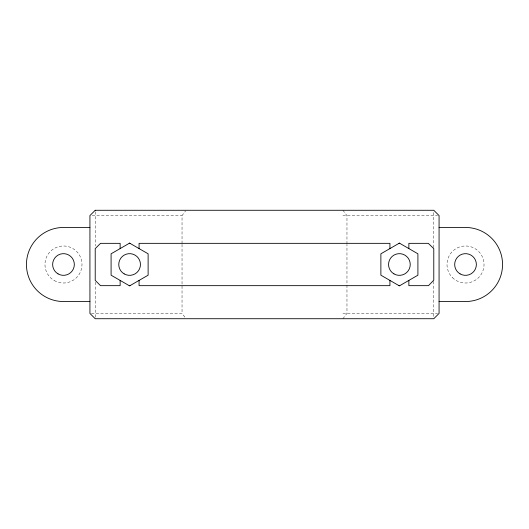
<?xml version="1.0" encoding="UTF-8"?>
<svg xmlns="http://www.w3.org/2000/svg" width="529" height="529" viewBox="0 0 529 529"><rect width="100%" height="100%" fill="white"/><g stroke="black" fill="none" stroke-linecap="round" stroke-linejoin="round"><path stroke-width="0.4" stroke-dasharray="2.65 1.98" d="M182.036 243.532L182.036 215.567L185.646 210.866M342.904 318.723L346.964 313.433L346.964 244.352M92.198 215.567L182.036 215.567M342.904 215.567L437.556 215.567M91.444 313.433L182.036 313.433L185.196 317.545M342.904 313.433L437.556 313.433M342.904 210.278L346.964 215.567L346.964 243.532M433.78 212.546L433.78 247.638M433.78 281.362L433.78 316.454M182.036 244.352L182.036 313.433M95.22 211.792L95.22 245.998M95.22 282.182L95.22 317.208M452.427 277.593A18.515 18.515 0 0 0 483.407 269.294A18.515 18.515 0 0 0 460.726 246.613A18.515 18.515 0 0 0 452.427 277.593M54.223 280.535A18.515 18.515 0 0 0 81.995 264.5A18.515 18.515 0 0 0 54.223 248.465A18.515 18.515 0 0 0 54.223 280.535"/><path stroke-width="0.79" d="M89.93 227.47L63.48 227.47A37.03 37.03 0 0 0 26.45 264.5A37.03 37.03 0 0 0 63.48 301.53L89.93 301.53M439.07 227.47L465.52 227.47A37.03 37.03 0 0 1 502.55 264.5A37.03 37.03 0 0 1 465.52 301.53L439.07 301.53M129.228 243.34L129.982 243.34M399.018 243.34L399.772 243.34M129.228 285.66L129.982 285.66M399.018 285.66L399.772 285.66M408.864 248.59L408.864 243.34L428.285 243.34L433.78 248.63L433.78 280.165L428.49 285.66L408.864 285.66L408.864 280.41M389.926 248.59L389.926 243.34L139.074 243.34L139.074 248.59M389.926 280.41L389.926 285.66L139.074 285.66L139.074 280.41M120.136 248.59L120.136 243.34L100.51 243.34L95.22 248.63L95.22 280.37L100.51 285.66L120.136 285.66L120.136 280.41M95.22 210.278L89.93 215.567L89.93 313.433L95.22 318.723L433.78 318.723L439.07 313.433L439.07 215.567L433.78 210.278L95.22 210.278M129.605 243.122L111.09 253.808L111.09 275.192L129.605 285.878L148.12 275.192L148.12 253.808L129.605 243.122M399.395 243.122L380.88 253.808L380.88 275.192L399.395 285.878L417.91 275.192L417.91 253.808L399.395 243.122M124.183 273.89A10.844 10.844 0 0 0 140.45 264.5A10.844 10.844 0 0 0 124.183 255.11A10.844 10.844 0 0 0 124.183 273.89M393.973 273.89A10.844 10.844 0 0 0 410.239 264.5A10.844 10.844 0 0 0 393.973 255.11A10.844 10.844 0 0 0 393.973 273.89M58.058 273.89A10.844 10.844 0 0 0 74.325 264.5A10.844 10.844 0 0 0 58.058 255.11A10.844 10.844 0 0 0 58.058 273.89M460.098 273.89A10.844 10.844 0 0 0 476.364 264.5A10.844 10.844 0 0 0 460.098 255.11A10.844 10.844 0 0 0 460.098 273.89"/></g></svg>
